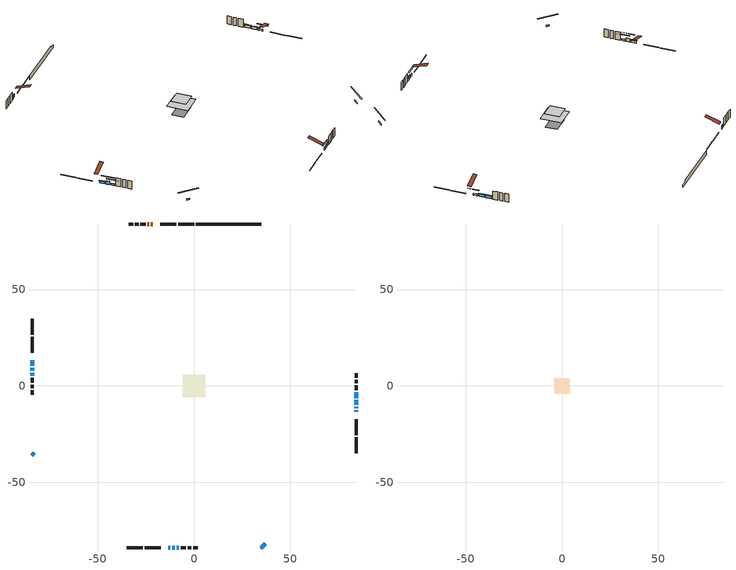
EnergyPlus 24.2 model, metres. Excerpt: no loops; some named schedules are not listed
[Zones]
conditioned space
 floor adiabatic (AdiabaticFloorConstruction): -5.84,-5.84 -5.84,5.84 5.84,5.84 5.84,-5.84 z3.04
 floor foundation (Slab1 construction): -5.15,-3.31 -5.15,3.31 5.15,3.31 5.15,-3.31 z-1.91
 wall outside (RimJoist1 construction): 0.02,83.97 -8.27,83.97 / -34.78,-83.97 -26.49,-83.97 / -83.97,34.78 -83.97,26.49 / 83.97,-34.78 83.97,-26.49 z0.6:0.9
 wall outside (RimJoist2 construction): -9.2,83.97 -17.49,83.97 / -25.56,-83.97 -17.28,-83.97 / -83.97,25.56 -83.97,17.28 / 83.97,-25.56 83.97,-17.28 z0.6:0.9
 wall outside (AdiabaticWallConstruction 1): -21.46,83.97 -22.33,83.97 / -23.26,83.97 -24.14,83.97 z0.6:2.63
 wall outside (AdiabaticWallConstruction): 83.97,-13.3 83.97,-12.48 / 83.97,-11.56 83.97,-10.74 z0.6:1.62; -13.3,-83.97 -12.18,-83.97 / -11.25,-83.97 -9.86,-83.97 / 83.97,-6.27 83.97,-3.22 z0.6:2.23; -83.97,-34.78 -82.85,-35.9 / 34.78,-83.97 37.01,-81.74 z0.6:1.39; 83.97,-9.81 83.97,-7.2 z0.6:2.12; -83.97,13.3 -83.97,10.51 z0.6:1.92; -8.93,-83.97 -7.86,-83.97 z0.6:2.33; -83.97,9.58 -83.97,7.85 z0.6:2.68; -83.97,6.92 -83.97,5.22 z0.6:1.59
 wall outside (Wall1 construction): -25.07,83.97 -27.79,83.97 / -6.93,-83.97 -4.21,-83.97 / -83.97,4.29 -83.97,1.56 / 83.97,-2.29 83.97,0.43 z0.6:5.48
 wall outside (Wall2 construction): -28.72,83.97 -30.6,83.97 / -3.28,-83.97 -1.4,-83.97 / -83.97,0.64 -83.97,-1.24 / 83.97,1.36 83.97,3.24 z0.6:5.48
 wall outside (Wall3 construction): -31.53,83.97 -33.85,83.97 / -0.47,-83.97 1.85,-83.97 / -83.97,-2.17 -83.97,-4.5 / 83.97,4.17 83.97,6.49 z0.6:5.48
 wall foundation (FoundationWall1 construction): 0.95,83.97,-1.91 0.95,83.97,0.6 31.4,83.97,0.6 31.4,83.97,-0.5 34.78,83.97,-0.5 34.78,83.97,-1.91
 window (WindowConstruction): 83.97,-13.3 83.97,-12.48 z0.6:1.61
 window (WindowConstruction 7): -13.3,-83.97 -12.18,-83.97 z0.6:2.22
 window (WindowConstruction 8): -11.25,-83.97 -9.86,-83.97 z0.6:2.22
 window (WindowConstruction 10): -83.97,-34.78 -82.85,-35.89 z0.6:1.39
 window (WindowConstruction 11): 34.78,-83.97 37.01,-81.74 z0.6:1.39
 window (WindowConstruction 1): 83.97,-11.55 83.97,-10.74 z0.6:1.61
 window (WindowConstruction 2): 83.97,-9.81 83.97,-7.2 z0.6:2.12
 window (WindowConstruction 3): -83.97,13.3 -83.97,10.51 z0.6:1.92
 window (WindowConstruction 9): -8.93,-83.97 -7.86,-83.97 z0.6:2.33
 window (WindowConstruction 4): -83.97,9.58 -83.97,7.85 z0.6:2.68
 window (WindowConstruction 5): 83.97,-6.27 83.97,-3.22 z0.6:2.22
 window (WindowConstruction 6): -83.97,6.92 -83.97,5.22 z0.6:1.59
 door (Door): -21.47,83.97 -22.33,83.97 z0.6:2.63
 door (Door 1): -23.26,83.97 -24.14,83.97 z0.6:2.63
 ceiling adiabatic (AdiabaticFloorConstruction): 5.84,-5.84 5.84,5.84 -5.84,5.84 -5.84,-5.84 z3.04
attic - vented
 floor to conditioned space (Floor1 construction Reversed): -4.13,-4.13 -4.13,4.13 4.13,4.13 4.13,-4.13 z5.48
 roof outside (Roof1 construction): -20.54,83.97,5.48 -20.54,75.92,8.16 -18.42,75.92,8.16 -18.42,83.97,5.48; -14.23,-83.97,5.48 -14.23,-75.92,8.16 -16.35,-75.92,8.16 -16.35,-83.97,5.48; -83.97,14.23,5.48 -75.92,14.23,8.16 -75.92,16.35,8.16 -83.97,16.35,5.48; 83.97,-14.23,5.48 75.92,-14.23,8.16 75.92,-16.35,8.16 83.97,-16.35,5.48
shading: 83.97,-9.86 83.97,-15.92 84.38,-15.92 84.38,-9.86 z4.24; -9.56,-83.97 -15.92,-83.97 -15.92,-84.38 -9.56,-84.38 z4.85; -9.66,-83.97 -11.45,-83.97 -11.45,-84.38 -9.66,-84.38 z2.43; -79.28,-39.47 -87.54,-31.21 -87.83,-31.5 -79.57,-39.76 z6.44; 40.58,-78.17 31.21,-87.54 31.5,-87.83 40.87,-78.46 z6.44; 83.97,-10.54 83.97,-11.76 84.38,-11.76 84.38,-10.54 z1.82; 83.97,-7 83.97,-10.01 84.38,-10.01 84.38,-7 z2.33; -83.97,10.3 -83.97,13.5 -84.38,13.5 -84.38,10.3 z2.12; -7.56,-83.97 -9.23,-83.97 -9.23,-85.34 -7.56,-85.34 z2.63; -83.97,5.11 -83.97,12.32 -84.38,12.32 -84.38,5.11 z5.42; 83.97,-2.92 83.97,-6.57 84.38,-6.57 84.38,-2.92 z2.52; -83.97,2.6 -83.97,9.54 -84.38,9.54 -84.38,2.6 z4.21
[Building]
Building 1: Terrain=Suburbs
[Site:Location]
Quebec Intl AP_QC: Latitude {deg}=46.8; Longitude {deg}=-71.38; Time Zone {hr}=-5; Elevation {m}=74; Keep Site Location Information=Yes
[Site:GroundTemperature:Shallow]
0.0108218, -2.24938, -2.43038, -1.3578, 2.94801, 7.23376, 10.9493, 13.303, 13.5029, 11.5886, 7.96783, 3.81355
[Site:WaterMainsTemperature]
Calculation Method=Schedule; Temperature Schedule=mains temperature schedule
[Material] Roughness=Rough; Thermal Absorptance=0.9
Name | Thickness {m} | Conductivity {W/m-K} | Density {kg/m3} | Specific Heat {J/kg-K} | Solar Absorptance | Visible Absorptance
asphalt or fiberglass shingles | 0.00635 | 0.162714 | 1121.4 | 1465.45 | 0.4 | 0.4
ceiling loosefill ins | 0.169333 | 0.0480833 | 16.02 | 1046.75 | 0.7 | 0.7
ceiling stud and cavity | 0.1397 | 0.110344 | 65.682 | 1177.47 | 0.7 | 0.7
concrete 4.0 in. | 0.1016 | 1.803125 | 2242.8 | 837.4 | 0.7 | 0.7
concrete 8.0 in. | 0.2032 | 1.803125 | 2242.8 | 837.4 | 0.7 | 0.7
door material | 0.04445 | 0.053851 | 512.64 | 1214.23 | 0.7 | 0.7
exterior vertical ins | 0.0554373 | 0.029427 | 32.04 | 1214.23 | 0.7 | 0.7
floor covering | 0.0127 | 0.0433444 | 54.468 | 1339.84 | 0.6 | 0.6
floor rigid ins; wall rigid ins 1 | 0.512978 | 0.029427 | 32.04 | 1214.23 | 0.7 | 0.7
floor stud and cavity | 0.1397 | 1.75129 | 37.0049 | 1207.88 | 0.7 | 0.7
furniture material conditioned space 1 | 0.1524 | 0.115458 | 640.8 | 1214.23 | 0.6 | 0.6
gypsum board | 0.0127 | 0.160291 | 801 | 837.4 | 0.6 | 0.6
gypsum board 1 | 0.0127 | 0.160291 | 801 | 837.4 | 0.7 | 0.7
osb sheathing 0.5 in. | 0.0127 | 0.115458 | 512.64 | 1214.23 | 0.7 | 0.7
osb sheathing 0.75 in. | 0.01905 | 0.115458 | 512.64 | 1214.23 | 0.7 | 0.7
osb sheathing 2.0 in. | 0.0508 | 0.115458 | 512.64 | 1214.23 | 0.7 | 0.7
rim joist rigid ins; wall rigid ins | 0.051816 | 0.029427 | 32.04 | 1214.23 | 0.7 | 0.7
rim joist stud and cavity | 0.0508 | 0.0387467 | 125.044 | 1163.47 | 0.6 | 0.6
rim joist stud and cavity 1 | 0.0508 | 0.0378321 | 125.044 | 1163.47 | 0.6 | 0.6
wall stud and cavity | 0.1397 | 0.160281 | 139.0536 | 1170.24 | 0.7 | 0.7
wall stud and cavity 1 | 0.1397 | 0.189807 | 139.0536 | 1170.24 | 0.7 | 0.7
wall stud and cavity 2 | 0.1397 | 0.159958 | 139.0536 | 1170.24 | 0.7 | 0.7
wall stud and cavity 3 | 0.0889 | 0.380278 | 52.3479 | 1209.89 | 0.7 | 0.7
wall stud and cavity 4 | 0.0889 | 0.391764 | 83.0341 | 1211.67 | 0.7 | 0.7
wood siding | 0.0254 | 0.102417 | 544.68 | 1172.36 | 0.4 | 0.4
wood siding 1; wood siding 2; wood siding 3 | 0.0254 | 0.102417 | 544.68 | 1172.36 | 0.7 | 0.7
[WindowMaterial:SimpleGlazingSystem]
Name | U-Factor {W/m2-K} | Solar Heat Gain Coefficient
WindowMaterial | 2.07133 | 0.37
WindowMaterial 1 | 1.75621 | 0.43
WindowMaterial 10 | 3.304596 | 0.65
WindowMaterial 2 | 1.87771 | 0.41
WindowMaterial 3 | 2.97698 | 0.59
WindowMaterial 4 | 2.87761 | 0.71
WindowMaterial 5 | 1.91462 | 0.4
WindowMaterial 6 | 2.143445 | 0.35
WindowMaterial 7 | 1.83854 | 0.42
WindowMaterial 8 | 2.91338 | 0.67
WindowMaterial 9 | 2.47334 | 0.61
[Construction]
AdiabaticFloorConstruction: floor stud and cavity, floor rigid ins, osb sheathing 0.75 in., floor covering
AdiabaticWallConstruction: wood siding 2, wall rigid ins 1, wall stud and cavity 3, gypsum board
AdiabaticWallConstruction 1: wood siding 3, wall rigid ins 1, wall stud and cavity 3, gypsum board
Door; Door 1: door material
Floor1 construction Reversed: gypsum board, ceiling stud and cavity, ceiling loosefill ins
FoundationWall1 construction: concrete 8.0 in., gypsum board 1
furniture construction conditioned space 1: furniture material conditioned space 1
PartitionWallConstruction: gypsum board, wall stud and cavity 4, gypsum board
RimJoist1 construction: wood siding 1, rim joist rigid ins, osb sheathing 2.0 in., rim joist stud and cavity
RimJoist2 construction: wood siding 1, rim joist rigid ins, osb sheathing 2.0 in., rim joist stud and cavity 1
Roof1 construction: asphalt or fiberglass shingles
Slab1 construction: concrete 4.0 in.
Wall1 construction: wood siding, wall rigid ins, osb sheathing 0.5 in., wall stud and cavity, gypsum board
Wall2 construction: wood siding, wall rigid ins, osb sheathing 0.5 in., wall stud and cavity 1, gypsum board
Wall3 construction: wood siding, wall rigid ins, osb sheathing 0.5 in., wall stud and cavity 2, gypsum board
WindowConstruction; WindowConstruction 1: WindowMaterial
WindowConstruction 10: WindowMaterial 9
WindowConstruction 11: WindowMaterial 10
WindowConstruction 2: WindowMaterial 1
WindowConstruction 3: WindowMaterial 2
WindowConstruction 4: WindowMaterial 3
WindowConstruction 5: WindowMaterial 4
WindowConstruction 6: WindowMaterial 5
WindowConstruction 7: WindowMaterial 6
WindowConstruction 8: WindowMaterial 7
WindowConstruction 9: WindowMaterial 8
[Zone] Multiplier=1; Part of Total Floor Area=Yes
Name | Volume {m3}
attic - vented | 29.6777
conditioned space | 543.7
[Space]
Name | Zone | Volume {m3}
attic - vented 1 | attic - vented | 29.6777
conditioned space 1 | conditioned space | 543.7
[ZoneInfiltration:EffectiveLeakageArea]
infil attic - vented 1: Zone or Space=attic - vented 1; Schedule=Always On Discrete; Effective Air Leakage Area {cm2}=2517.78; Stack Coefficient=0.000186433; Wind Coefficient=9.22533e-06
[ZoneMixing]
whole house fan mix: Zone or Space=attic - vented; Schedule=Always On Continuous; Design Flow Rate Calculation Method=Flow/Zone; Design Flow Rate {m3/s}=0; Source Zone or Space=conditioned space
[SurfaceProperty:ExposedFoundationPerimeter]
Slab1: Exposed Perimeter Calculation Method=TotalExposedPerimeter; Total Exposed Perimeter {m}=33.834
[InternalMass] Zone or ZoneList=conditioned space; Space or SpaceList=conditioned space 1
Name | Construction | Surface Area {m2}
furniture mass conditioned space 1 | furniture construction conditioned space 1 | 81.8401
partition wall mass | PartitionWallConstruction | 204.6
[Lights]
interior lighting: Zone or ZoneList or Space or SpaceList=conditioned space 1; Schedule=interior lighting schedule; Design Level Calculation Method=LightingLevel; Lighting Level {W}=343.2; Return Air Fraction=0; Fraction Radiant=0.6; Fraction Visible=0.2; Fraction Replaceable=1
[People]
occupants: Zone or ZoneList or Space or SpaceList=conditioned space 1; Number of People Schedule=occupants schedule; Number of People Calculation Method=People; Number of People=3; Fraction Radiant=0.314171; Sensible Heat Fraction=0.56303; Activity Level Schedule=occupants activity schedule; Carbon Dioxide Generation Rate {m3/s-W}=0; Enable ASHRAE 55 Comfort Warnings=No; Mean Radiant Temperature Calculation Type=EnclosureAveraged
[ElectricEquipment] Zone or ZoneList or Space or SpaceList=conditioned space 1; Design Level Calculation Method=EquipmentLevel
Name | Schedule | Design Level {W} | Fraction Latent | Fraction Radiant | Fraction Lost
clothes dryer | clothes dryer schedule | 140.772 | 0.015 | 0.081 | 0.85
clothes washer | clothes washer schedule | 32.1985 | 0.03 | 0.162 | 0.7
cooking range | cooking range schedule | 215.147 | 0.08 | 0.432 | 0.2
dishwasher | dishwasher schedule | 66.8632 | 0.3 | 0.18 | 0.4
fridge | fridge schedule | 72.9452 | 0 | 0.6 | 0
mech vent bath fan 0 | mech vent bath fan 0 schedule | 50.2 | 0 | 0 | 1
mech vent bath fan 1 | mech vent bath fan 1 schedule | 50.2 | 0 | 0 | 1
mech vent house fan | mech vent house fan schedule | 14.35 | 0 | 0 | 1
mech vent house fan cfis | mech vent house fan cfis schedule | 0 | 0 | 0 | 0
mech vent range fan 0 | mech vent range fan 0 schedule | 57 | 0 | 0 | 1
misc plug loads | misc plug loads schedule | 494.7 | 0.045 | 0.513 | 0.1
whole house fan | Always On Discrete | 0 | 0 | 0 | 1
[OtherEquipment] Zone or ZoneList or Space or SpaceList=conditioned space 1; Design Level Calculation Method=EquipmentLevel
Name | Fuel Type | Schedule | Design Level {W} | Fraction Latent | Fraction Radiant | Fraction Lost
clothes dryer 1 | Electricity | clothes dryer schedule | 0 | 0.015 | 0.081 | 0.85
cooking range 1 | Electricity | cooking range schedule | 0 | 0.08 | 0.432 | 0.2
general water use latent | None | general water use schedule | 62.594 | 1 | 0 | 0
general water use sensible | None | general water use schedule | -61.6891 | 0 | 0.6 | 0
mech vent house fan latent load | None | Always On Discrete | 0 | 1 | 0 | 0
mech vent house fan sensible load | None | Always On Discrete | 0 | 0 | 0 | 0
water heater energy adjustment1 | Electricity | Always On Discrete | 0.01 | 0 | 0 | 1
[ZoneInfiltration:DesignFlowRate] Zone or ZoneList or Space or SpaceList=conditioned space 1; Schedule=Always On Discrete; Design Flow Rate Calculation Method=Flow/Zone; Design Flow Rate {m3/s}=0
infil flow; natural vent flow; whole house fan flow
[ZoneControl:Thermostat]
conditioned space Thermostat: Zone or ZoneList=conditioned space; Control Type Schedule=conditioned space Thermostat Schedule; Control 1=conditioned space temperature setpoint; Temperature Difference Between Cutout And Setpoint {deltaC}=0
[ZoneHVAC:Baseboard:Convective:Electric]
electric baseboard: Availability Schedule=Always On Discrete; Heating Design Capacity {W}=9978.19; Efficiency=1
[Zone equipment]
conditioned space: electric baseboard
[Foundation:Kiva]
Foundation Kiva 1: Initial Indoor Air Temperature {C}=18; Wall Height Above Grade {m}=0.599999; Wall Depth Below Slab {m}=0.2032; Custom Block Material Name 1=exterior vertical ins; Custom Block Depth 1 {m}=2.51; Custom Block X Position 1 {m}=0.2159; Custom Block Z Position 1 {m}=0
[Foundation:Kiva:Settings]
Soil Conductivity {W/m-K}=0.849921; Soil Density {kg/m3}=1842.3; Soil Specific Heat {J/kg-K}=418.7; Ground Solar Absorptivity=0.9; Ground Thermal Absorptivity=0.9; Ground Surface Roughness {m}=0.03; Far-Field Width {m}=40; Deep-Ground Boundary Condition=ZeroFlux; Deep-Ground Depth {m}=40; Minimum Cell Dimension {m}=0.2; Maximum Cell Growth Coefficient=3; Simulation Timestep=Timestep
[Exterior:Lights]
exterior lighting: Schedule=exterior lighting schedule; Design Level {W}=75.6
[EnergyManagementSystem:GlobalVariable]
infil_program_Qfan
infil_program_Qinf
natural_vent_program_Qnv
natural_vent_program_Qwhf
[EnergyManagementSystem:Sensor]
Name | Output:Variable or Output:Meter Index Key | Output:Variable or Output:Meter
airflow_gain | infil flow | Infiltration Sensible Heat Gain Energy
airflow_gain_1 | natural vent flow | Infiltration Sensible Heat Gain Energy
airflow_gain_2 | whole house fan flow | Infiltration Sensible Heat Gain Energy
airflow_loss | infil flow | Infiltration Sensible Heat Loss Energy
airflow_loss_1 | natural vent flow | Infiltration Sensible Heat Loss Energy
airflow_loss_2 | whole house fan flow | Infiltration Sensible Heat Loss Energy
clg_load_cond |  | Cooling:EnergyTransfer:Zone:CONDITIONED SPACE
clg_sp_s; clg_sp_s_1 | cooling setpoint | Schedule Value
clothes_dryer_exhaust_0_sch_s | clothes dryer exhaust 0 schedule | Schedule Value
conditioned_space_clg_unmet_s | conditioned space | Zone Cooling Setpoint Not Met Time
conditioned_space_htg_unmet_s | conditioned space | Zone Heating Setpoint Not Met Time
cool_season | cooling season schedule | Schedule Value
fridge_tin_s | conditioned space | Zone Mean Air Temperature
htg_load_cond |  | Heating:EnergyTransfer:Zone:CONDITIONED SPACE
htg_sp_s; htg_sp_s_1 | heating setpoint | Schedule Value
ig_ee_conv | clothes dryer | Electric Equipment Convective Heating Energy
ig_ee_conv_2 | cooking range | Electric Equipment Convective Heating Energy
ig_ee_conv_4 | fridge | Electric Equipment Convective Heating Energy
ig_ee_conv_5 | misc plug loads | Electric Equipment Convective Heating Energy
ig_ee_conv_6 | whole house fan | Electric Equipment Convective Heating Energy
ig_ee_rad | clothes dryer | Electric Equipment Radiant Heating Energy
ig_ee_rad_2 | cooking range | Electric Equipment Radiant Heating Energy
ig_ee_rad_4 | fridge | Electric Equipment Radiant Heating Energy
ig_ee_rad_5 | misc plug loads | Electric Equipment Radiant Heating Energy
ig_ee_rad_6 | whole house fan | Electric Equipment Radiant Heating Energy
ig_lgt_conv | interior lighting | Lights Convective Heating Energy
ig_lgt_rad | interior lighting | Lights Radiant Heating Energy
ig_lgt_vis | interior lighting | Lights Visible Radiation Heating Energy
ig_oe_conv | clothes dryer 1 | Other Equipment Convective Heating Energy
ig_oe_conv_1 | cooking range 1 | Other Equipment Convective Heating Energy
ig_oe_conv_2 | general water use latent | Other Equipment Convective Heating Energy
ig_oe_conv_3 | general water use sensible | Other Equipment Convective Heating Energy
ig_oe_conv_4 | water heater energy adjustment1 | Other Equipment Convective Heating Energy
ig_oe_rad | clothes dryer 1 | Other Equipment Radiant Heating Energy
ig_oe_rad_1 | cooking range 1 | Other Equipment Radiant Heating Energy
ig_oe_rad_2 | general water use latent | Other Equipment Radiant Heating Energy
ig_oe_rad_3 | general water use sensible | Other Equipment Radiant Heating Energy
ig_oe_rad_4 | water heater energy adjustment1 | Other Equipment Radiant Heating Energy
ig_ppl_conv | occupants | People Convective Heating Energy
ig_ppl_rad | occupants | People Radiant Heating Energy
im_conv | furniture mass conditioned space 1 | Surface Inside Face Convection Heat Gain Energy
im_conv_1 | partition wall mass | Surface Inside Face Convection Heat Gain Energy
im_ig | furniture mass conditioned space 1 | Surface Inside Face Internal Gains Radiation Heat Gain Energy
im_ig_1 | partition wall mass | Surface Inside Face Internal Gains Radiation Heat Gain Energy
im_lgt | furniture mass conditioned space 1 | Surface Inside Face Lights Radiation Heat Gain Energy
im_lgt_1 | partition wall mass | Surface Inside Face Lights Radiation Heat Gain Energy
im_sol | furniture mass conditioned space 1 | Surface Inside Face Solar Radiation Heat Gain Energy
im_sol_1 | partition wall mass | Surface Inside Face Solar Radiation Heat Gain Energy
im_surf | furniture mass conditioned space 1 | Surface Inside Face Net Surface Thermal Radiation Heat Gain Energy
im_surf_1 | partition wall mass | Surface Inside Face Net Surface Thermal Radiation Heat Gain Energy
mech_vent_bath_fan_0_sch_s | mech vent bath fan 0 schedule | Schedule Value
mech_vent_bath_fan_1_sch_s | mech vent bath fan 1 schedule | Schedule Value
mech_vent_range_fan_0_sch_s | mech vent range fan 0 schedule | Schedule Value
mv_conv | mech vent bath fan 0 | Electric Equipment Convective Heating Energy
mv_conv_1 | mech vent bath fan 1 | Electric Equipment Convective Heating Energy
mv_conv_2 | mech vent house fan | Electric Equipment Convective Heating Energy
mv_conv_3 | mech vent house fan cfis | Electric Equipment Convective Heating Energy
mv_conv_4 | mech vent range fan 0 | Electric Equipment Convective Heating Energy
mv_conv_5 | mech vent house fan latent load | Other Equipment Convective Heating Energy
mv_conv_6 | mech vent house fan sensible load | Other Equipment Convective Heating Energy
mv_rad | mech vent bath fan 0 | Electric Equipment Radiant Heating Energy
mv_rad_1 | mech vent bath fan 1 | Electric Equipment Radiant Heating Energy
mv_rad_2 | mech vent house fan | Electric Equipment Radiant Heating Energy
mv_rad_3 | mech vent house fan cfis | Electric Equipment Radiant Heating Energy
mv_rad_4 | mech vent range fan 0 | Electric Equipment Radiant Heating Energy
mv_rad_5 | mech vent house fan latent load | Other Equipment Radiant Heating Energy
mv_rad_6 | mech vent house fan sensible load | Other Equipment Radiant Heating Energy
natural_vent_s | natural vent schedule | Schedule Value
out_pb_s |  | Site Outdoor Air Barometric Pressure
out_wt_s |  | Site Outdoor Air Humidity Ratio
site_vw_s |  | Site Wind Speed
ss_back_out | Window1 | Surface Window Shortwave from Zone Back Out Window Heat Transfer Rate
ss_back_out_1 | Window10 | Surface Window Shortwave from Zone Back Out Window Heat Transfer Rate
ss_back_out_10 | Window8 | Surface Window Shortwave from Zone Back Out Window Heat Transfer Rate
ss_back_out_11 | Window9 | Surface Window Shortwave from Zone Back Out Window Heat Transfer Rate
ss_back_out_2 | Window12 | Surface Window Shortwave from Zone Back Out Window Heat Transfer Rate
ss_back_out_3 | Window13 | Surface Window Shortwave from Zone Back Out Window Heat Transfer Rate
ss_back_out_4 | Window14 | Surface Window Shortwave from Zone Back Out Window Heat Transfer Rate
ss_back_out_5 | Window2 | Surface Window Shortwave from Zone Back Out Window Heat Transfer Rate
ss_back_out_6 | Window3 | Surface Window Shortwave from Zone Back Out Window Heat Transfer Rate
ss_back_out_7 | Window4 | Surface Window Shortwave from Zone Back Out Window Heat Transfer Rate
ss_back_out_8 | Window6 | Surface Window Shortwave from Zone Back Out Window Heat Transfer Rate
ss_back_out_9 | Window7 | Surface Window Shortwave from Zone Back Out Window Heat Transfer Rate
ss_conv | Door1 | Surface Inside Face Convection Heat Gain Energy
ss_conv_1 | Door2 | Surface Inside Face Convection Heat Gain Energy
ss_conv_10 | Window6 | Surface Inside Face Convection Heat Gain Energy
ss_conv_11 | Window7 | Surface Inside Face Convection Heat Gain Energy
ss_conv_12 | Window8 | Surface Inside Face Convection Heat Gain Energy
ss_conv_13 | Window9 | Surface Inside Face Convection Heat Gain Energy
ss_conv_2 | Window1 | Surface Inside Face Convection Heat Gain Energy
ss_conv_3 | Window10 | Surface Inside Face Convection Heat Gain Energy
ss_conv_4 | Window12 | Surface Inside Face Convection Heat Gain Energy
ss_conv_5 | Window13 | Surface Inside Face Convection Heat Gain Energy
ss_conv_6 | Window14 | Surface Inside Face Convection Heat Gain Energy
ss_conv_7 | Window2 | Surface Inside Face Convection Heat Gain Energy
ss_conv_8 | Window3 | Surface Inside Face Convection Heat Gain Energy
ss_conv_9 | Window4 | Surface Inside Face Convection Heat Gain Energy
ss_ig | Door1 | Surface Inside Face Internal Gains Radiation Heat Gain Energy
ss_ig_1 | Door2 | Surface Inside Face Internal Gains Radiation Heat Gain Energy
ss_ig_10 | Window6 | Surface Inside Face Internal Gains Radiation Heat Gain Energy
ss_ig_11 | Window7 | Surface Inside Face Internal Gains Radiation Heat Gain Energy
ss_ig_12 | Window8 | Surface Inside Face Internal Gains Radiation Heat Gain Energy
ss_ig_13 | Window9 | Surface Inside Face Internal Gains Radiation Heat Gain Energy
ss_ig_2 | Window1 | Surface Inside Face Internal Gains Radiation Heat Gain Energy
ss_ig_3 | Window10 | Surface Inside Face Internal Gains Radiation Heat Gain Energy
ss_ig_4 | Window12 | Surface Inside Face Internal Gains Radiation Heat Gain Energy
ss_ig_5 | Window13 | Surface Inside Face Internal Gains Radiation Heat Gain Energy
ss_ig_6 | Window14 | Surface Inside Face Internal Gains Radiation Heat Gain Energy
ss_ig_7 | Window2 | Surface Inside Face Internal Gains Radiation Heat Gain Energy
ss_ig_8 | Window3 | Surface Inside Face Internal Gains Radiation Heat Gain Energy
ss_ig_9 | Window4 | Surface Inside Face Internal Gains Radiation Heat Gain Energy
ss_lgt | Door1 | Surface Inside Face Lights Radiation Heat Gain Energy
ss_lgt_1 | Door2 | Surface Inside Face Lights Radiation Heat Gain Energy
ss_sol | Door1 | Surface Inside Face Solar Radiation Heat Gain Energy
ss_sol_1 | Door2 | Surface Inside Face Solar Radiation Heat Gain Energy
ss_surf | Door1 | Surface Inside Face Net Surface Thermal Radiation Heat Gain Energy
ss_surf_1 | Door2 | Surface Inside Face Net Surface Thermal Radiation Heat Gain Energy
ss_surf_10 | Window6 | Surface Inside Face Net Surface Thermal Radiation Heat Gain Energy
ss_surf_11 | Window7 | Surface Inside Face Net Surface Thermal Radiation Heat Gain Energy
ss_surf_12 | Window8 | Surface Inside Face Net Surface Thermal Radiation Heat Gain Energy
ss_surf_13 | Window9 | Surface Inside Face Net Surface Thermal Radiation Heat Gain Energy
ss_surf_2 | Window1 | Surface Inside Face Net Surface Thermal Radiation Heat Gain Energy
ss_surf_3 | Window10 | Surface Inside Face Net Surface Thermal Radiation Heat Gain Energy
ss_surf_4 | Window12 | Surface Inside Face Net Surface Thermal Radiation Heat Gain Energy
ss_surf_5 | Window13 | Surface Inside Face Net Surface Thermal Radiation Heat Gain Energy
ss_surf_6 | Window14 | Surface Inside Face Net Surface Thermal Radiation Heat Gain Energy
ss_surf_7 | Window2 | Surface Inside Face Net Surface Thermal Radiation Heat Gain Energy
ss_surf_8 | Window3 | Surface Inside Face Net Surface Thermal Radiation Heat Gain Energy
ss_surf_9 | Window4 | Surface Inside Face Net Surface Thermal Radiation Heat Gain Energy
ss_trans_in | Window1 | Surface Window Transmitted Solar Radiation Rate
ss_trans_in_1 | Window10 | Surface Window Transmitted Solar Radiation Rate
ss_trans_in_10 | Window8 | Surface Window Transmitted Solar Radiation Rate
ss_trans_in_11 | Window9 | Surface Window Transmitted Solar Radiation Rate
ss_trans_in_2 | Window12 | Surface Window Transmitted Solar Radiation Rate
ss_trans_in_3 | Window13 | Surface Window Transmitted Solar Radiation Rate
ss_trans_in_4 | Window14 | Surface Window Transmitted Solar Radiation Rate
ss_trans_in_5 | Window2 | Surface Window Transmitted Solar Radiation Rate
ss_trans_in_6 | Window3 | Surface Window Transmitted Solar Radiation Rate
ss_trans_in_7 | Window4 | Surface Window Transmitted Solar Radiation Rate
ss_trans_in_8 | Window6 | Surface Window Transmitted Solar Radiation Rate
ss_trans_in_9 | Window7 | Surface Window Transmitted Solar Radiation Rate
